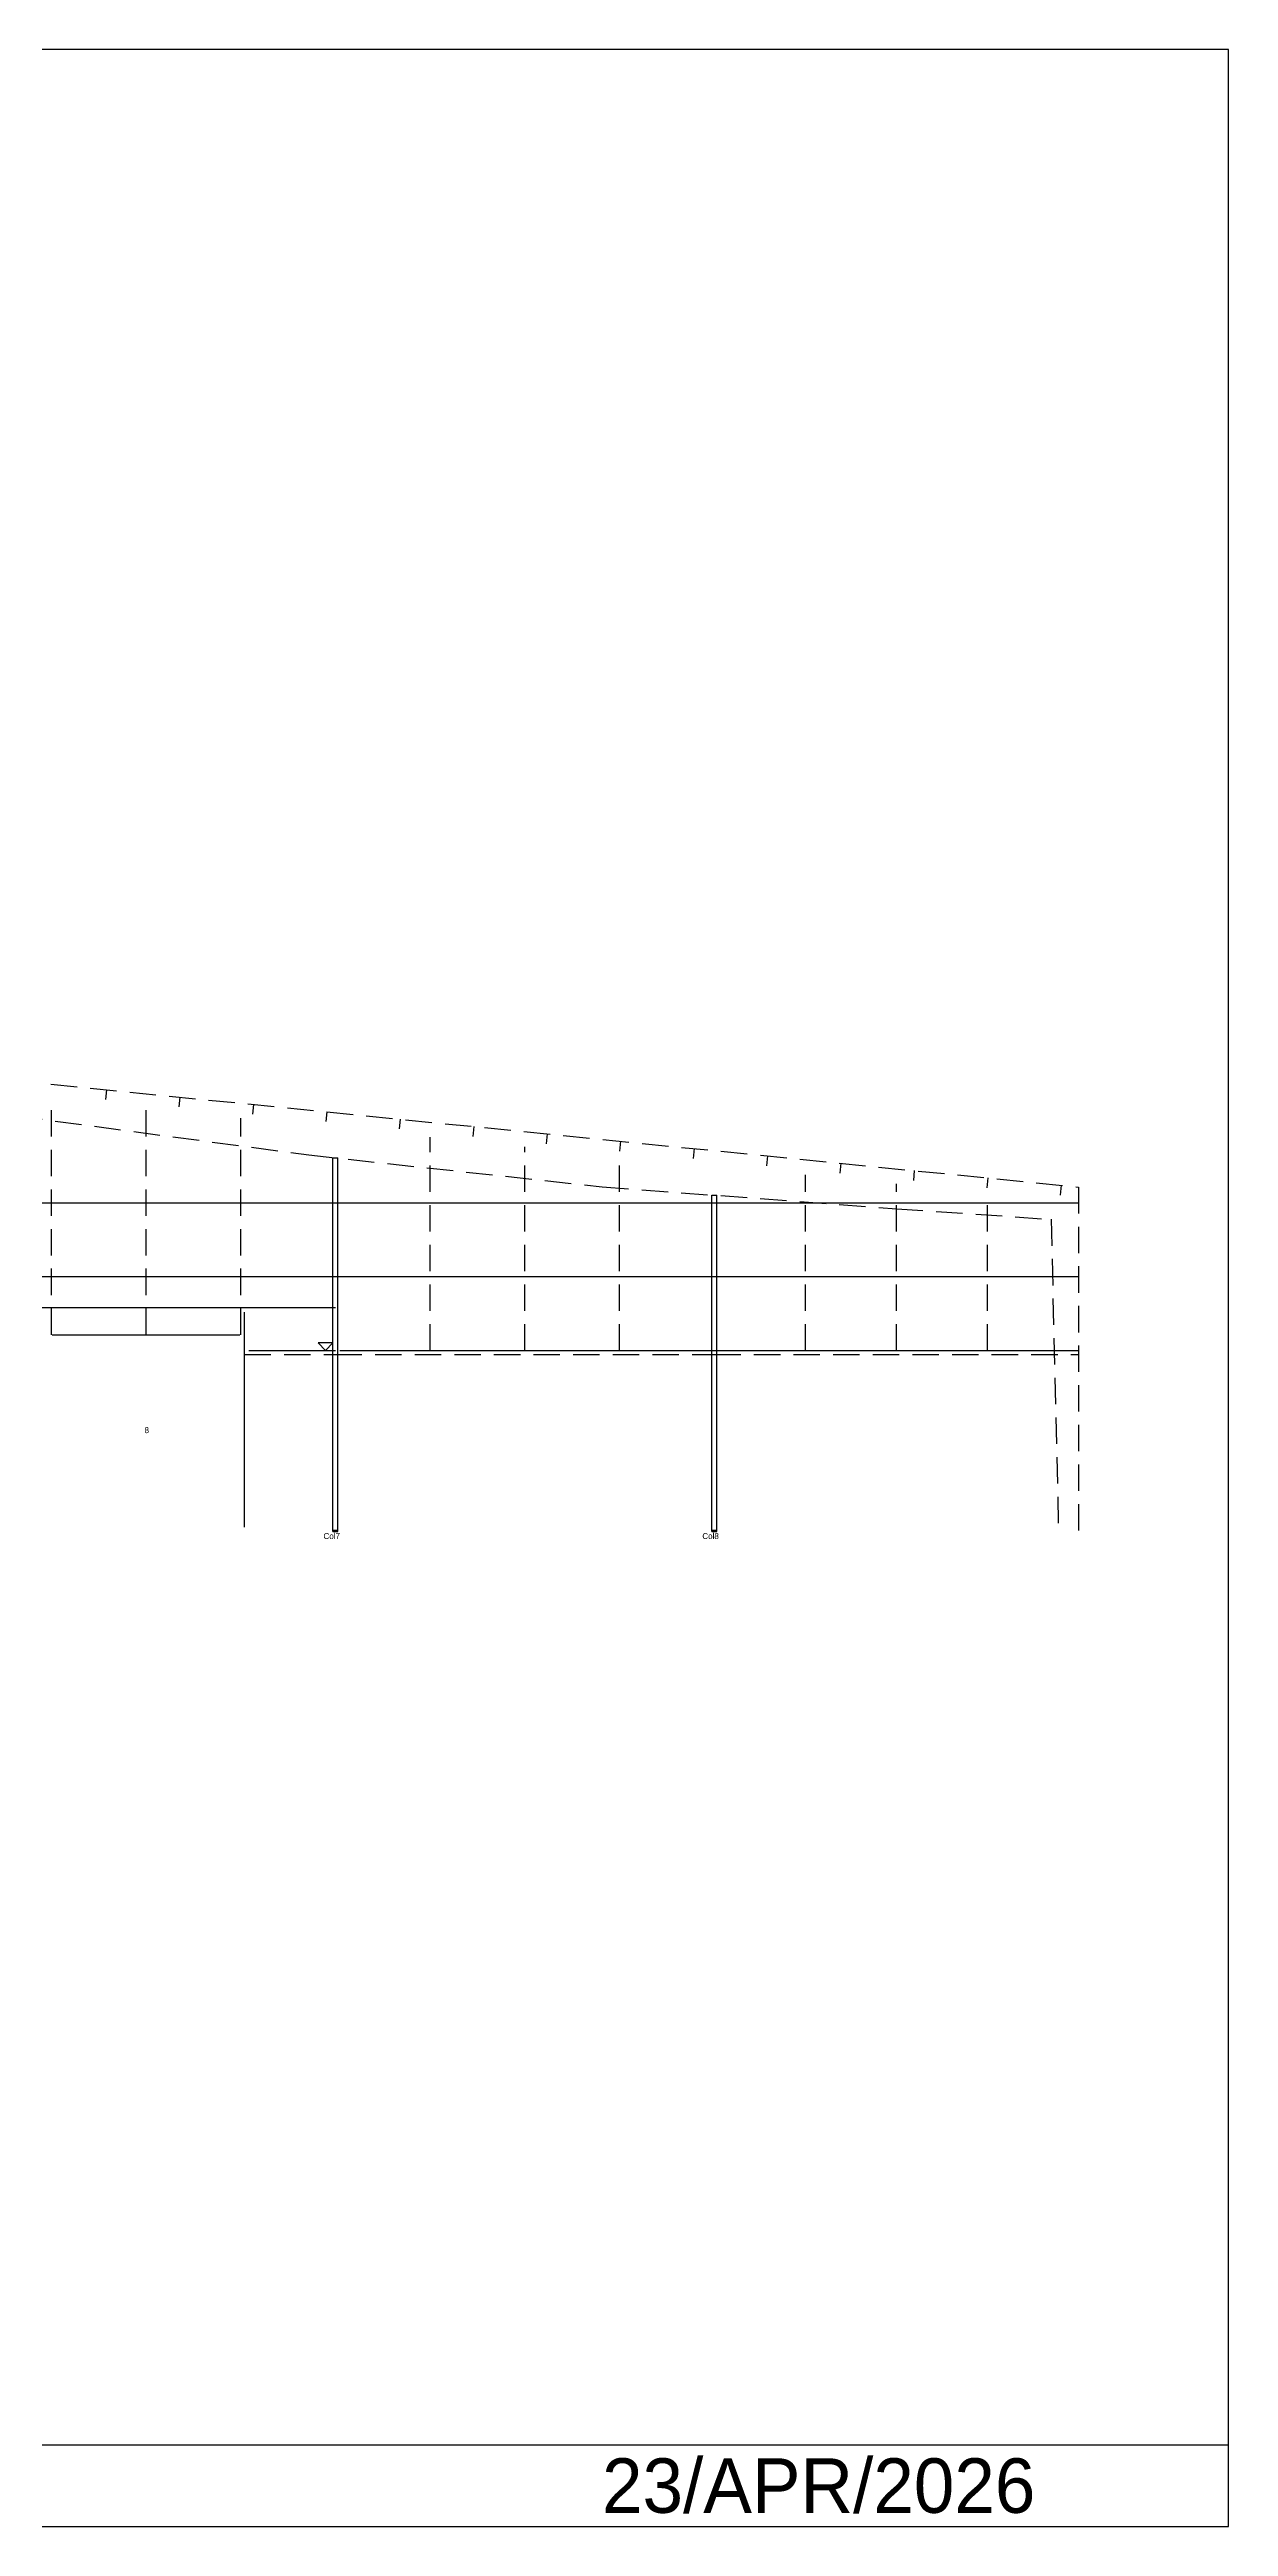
# Model space of a CAD drawing. Extents: x -3050 to 64050, y -20271 to 30111.
# Drawn here: x 40088 to 64050, y -20214 to 30111 of the extents above; entities that cross this region are included whole.
import ezdxf

# ---------------------------------------------------------------- set-up
doc = ezdxf.new("R2010")
doc.units = 0
doc.linetypes.add('CONTIN', pattern=[0])
doc.linetypes.add('DASHED', pattern=[805.2, 536.8, -268.4])
doc.layers.get('0').update_dxf_attribs({"linetype": 'CONTIN'})
for name, color, linetype in [('1', 7, 'CONTIN'), ('16', 7, 'CONTIN'), ('2', 7, 'CONTIN'), ('21', 7, 'CONTIN'), ('3', 7, 'CONTIN'), ('5', 5, 'DASHED'), ('6', 5, 'DASHED'), ('8', 5, 'DASHED'), ('9', 7, 'CONTIN')]:
    doc.layers.add(name, color=color, linetype=linetype)

msp = doc.modelspace()

# ---------------------------------------------------------------- linework, layer by layer
for p, q in [((64050, 30111.301), (-3050, 30111.301)), ((64050, -20213.701), (64050, 30111.301)), ((-3050, -18552.975), (64050, -18552.975)), ((-3050, -20213.701), (64050, -20213.701))]:
    msp.add_line(p, q)
at = {"layer": '1'}
for p, q in [((45849.199, 0), (45849.199, 7592.918)), ((45849.199, 7592.918), (45950.801, 7592.918)), ((45950.801, 0), (45950.801, 7592.918)), ((53549.199, 0), (53549.199, 6834.643)), ((53549.199, 6834.643), (53650.801, 6834.643)), ((53650.801, 0), (53650.801, 6834.643)), ((45849.199, 0), (45950.801, 0)), ((53549.199, 0), (53650.801, 0))]:
    msp.add_line(p, q, dxfattribs=at)
at = {"layer": '2'}
for p, q in [((38200, 6680), (45900, 6680)), ((45900, 6680), (53600, 6680)), ((53600, 6680), (61000, 6680)), ((38200, 5180), (45900, 5180)), ((45900, 5180), (53600, 5180)), ((53600, 5180), (61000, 5180)), ((38200, 4550), (45900, 4550)), ((44050.004, 91.44), (44050.004, 4458.56)), ((40141.441, 4000), (43958.562, 4000)), ((44141.445, 3680), (45900, 3680)), ((45991.441, 3680), (53600, 3680)), ((53600, 3680), (61000, 3680))]:
    msp.add_line(p, q, dxfattribs=at)
at = {"layer": '3'}
for p, q in [((45696.801, 3680), (45544.398, 3832.4)), ((45849.199, 3832.4), (45544.398, 3832.4)), ((45696.801, 3680), (45849.199, 3832.4))]:
    msp.add_line(p, q, dxfattribs=at)
at = {"layer": '5'}
for p, q in [((41246.402, 8975.36), (41226.5, 8776.353)), ((42738.957, 8826.104), (42719.055, 8627.097)), ((44231.512, 8676.849), (44211.609, 8477.841)), ((45724.066, 8527.593), (45704.168, 8328.586)), ((47216.621, 8378.338), (47196.723, 8179.33)), ((48709.184, 8229.082), (48689.281, 8030.075)), ((50201.734, 8079.826), (50181.832, 7880.819)), ((51694.293, 7930.571), (51674.395, 7731.563)), ((53186.848, 7781.315), (53166.949, 7582.308)), ((54679.406, 7632.06), (54659.504, 7433.052)), ((56171.961, 7482.804), (56152.059, 7283.796)), ((57664.516, 7333.549), (57644.613, 7134.541)), ((59157.07, 7184.292), (59137.168, 6985.285)), ((60649.625, 7035.037), (60629.727, 6836.03))]:
    msp.add_line(p, q, dxfattribs=at)
at = {"layer": '6'}
for p, q in [((40125, 4000), (40125, 8782.7)), ((42050, 4000), (42050, 8590.2)), ((43974.996, 4000), (43974.996, 8397.7)), ((47825, 3680), (47825, 8012.7)), ((49750.004, 3680), (49750.004, 7820.2)), ((51675, 3680), (51675, 7627.7)), ((55450, 3680), (55450, 7250.2)), ((57300.004, 3680), (57300.004, 7065.2)), ((59150, 3680), (59150, 6880.2))]:
    msp.add_line(p, q, dxfattribs=at)
at = {"layer": '8'}
for p, q in [((30500, 10050), (61000, 7000)), ((39404.801, 8448), (45355.098, 7652)), ((45355.098, 7652), (45355.098, 7652)), ((45355.098, 7652), (51320.398, 7005.2)), ((51320.398, 7005.2), (51320.398, 7005.2)), ((51320.398, 7005.2), (57305.5, 6557.4)), ((57305.5, 6557.4), (57305.5, 6557.4)), ((57305.5, 6557.4), (60445, 6344)), ((61000, 7000), (61000, 0)), ((60445, 6344), (60445, 6344)), ((60445, 6344), (60595, 0)), ((44050.004, 3600), (45900, 3600)), ((45900, 3600), (53600, 3600)), ((53600, 3600), (61000, 3600))]:
    msp.add_line(p, q, dxfattribs=at)
at = {"layer": '9'}
for p, q in [((45849.199, 25.4), (45950.797, 25.4)), ((45849.199, 0), (45849.199, 25.4)), ((45849.199, 0), (45950.797, 0)), ((45950.797, 0), (45950.797, 25.4)), ((53549.199, 25.4), (53650.797, 25.4)), ((53549.199, 0), (53549.199, 25.4)), ((53549.199, 0), (53650.797, 0)), ((53650.797, 0), (53650.797, 25.4))]:
    msp.add_line(p, q, dxfattribs=at)

# ---------------------------------------------------------------- texts
msp.add_text('23/APR/2026', height=1107.15).set_placement((51317.773, -19936.912))
at = {"layer": '16'}
for s, p in [('Col7', (45656.16, -152.4)), ('Col8', (53356.16, -152.4))]:
    msp.add_text(s, height=121.92, dxfattribs=at).set_placement(p)
at = {"layer": '21'}
msp.add_text('  8', height=121.92, dxfattribs=at).set_placement((41928.082, 2000))

doc.saveas('drawing.dxf')
